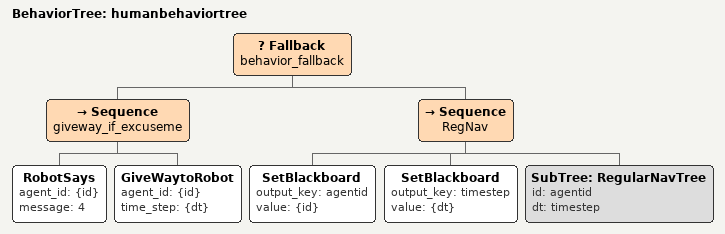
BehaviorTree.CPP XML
<root main_tree_to_execute='humanbehaviortree'>
    <include path='BTRegularNav.xml'/>
    <BehaviorTree ID='humanbehaviortree'>
        <Fallback name='behavior_fallback'>
            <Sequence name='giveway_if_excuseme'>
                <RobotSays agent_id="{id}" message="4"/>
                <GiveWaytoRobot agent_id="{id}" time_step="{dt}"/>
            </Sequence>
            <Sequence name='RegNav'>
                <SetBlackboard output_key='agentid' value='{id}' />
                <SetBlackboard output_key='timestep' value='{dt}' />
                <SubTree ID='RegularNavTree' id='agentid' dt='timestep'/>
            </Sequence>
        </Fallback>
    </BehaviorTree>
</root>
